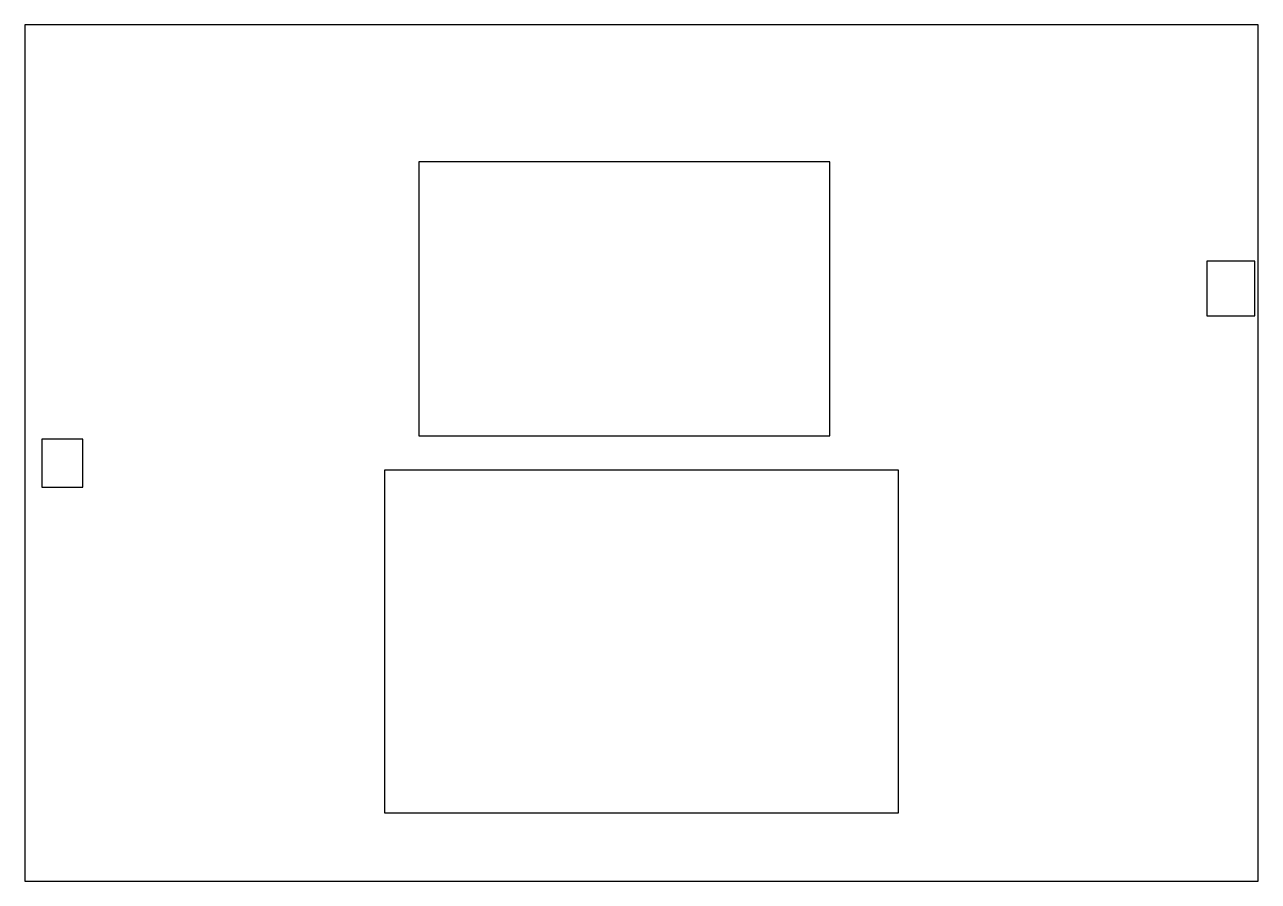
# Model space of a CAD drawing. Header units: millimetres. Extents: x 0 to 360, y 0 to 250.
import ezdxf

# ---------------------------------------------------------------- set-up
doc = ezdxf.new("R2010")
doc.units = ezdxf.units.MM
for name, color, linetype in [('BASE_UNIBODY_7075', 7, 'CONTINUOUS'), ('BATTERY_RECESS', 5, 'CONTINUOUS'), ('COMM_AND_USB_PORTS', 2, 'CONTINUOUS'), ('THERMAL_INSERTS_COPPER', 1, 'CONTINUOUS')]:
    doc.layers.add(name, color=color, linetype=linetype)

msp = doc.modelspace()

# ---------------------------------------------------------------- linework, layer by layer
at = {"layer": 'BASE_UNIBODY_7075'}
msp.add_lwpolyline([(0, 0), (360, 0), (360, 250), (0, 250)], close=True, dxfattribs=at)
at = {"layer": 'BATTERY_RECESS'}
msp.add_lwpolyline([(105, 20), (255, 20), (255, 120), (105, 120)], close=True, dxfattribs=at)
at = {"layer": 'COMM_AND_USB_PORTS'}
for points in [[(345, 165), (359, 165), (359, 181), (345, 181)], [(5, 115), (17, 115), (17, 129), (5, 129)]]:
    msp.add_lwpolyline(points, close=True, dxfattribs=at)
at = {"layer": 'THERMAL_INSERTS_COPPER'}
msp.add_lwpolyline([(115, 130), (235, 130), (235, 210), (115, 210)], close=True, dxfattribs=at)

doc.saveas('drawing.dxf')
